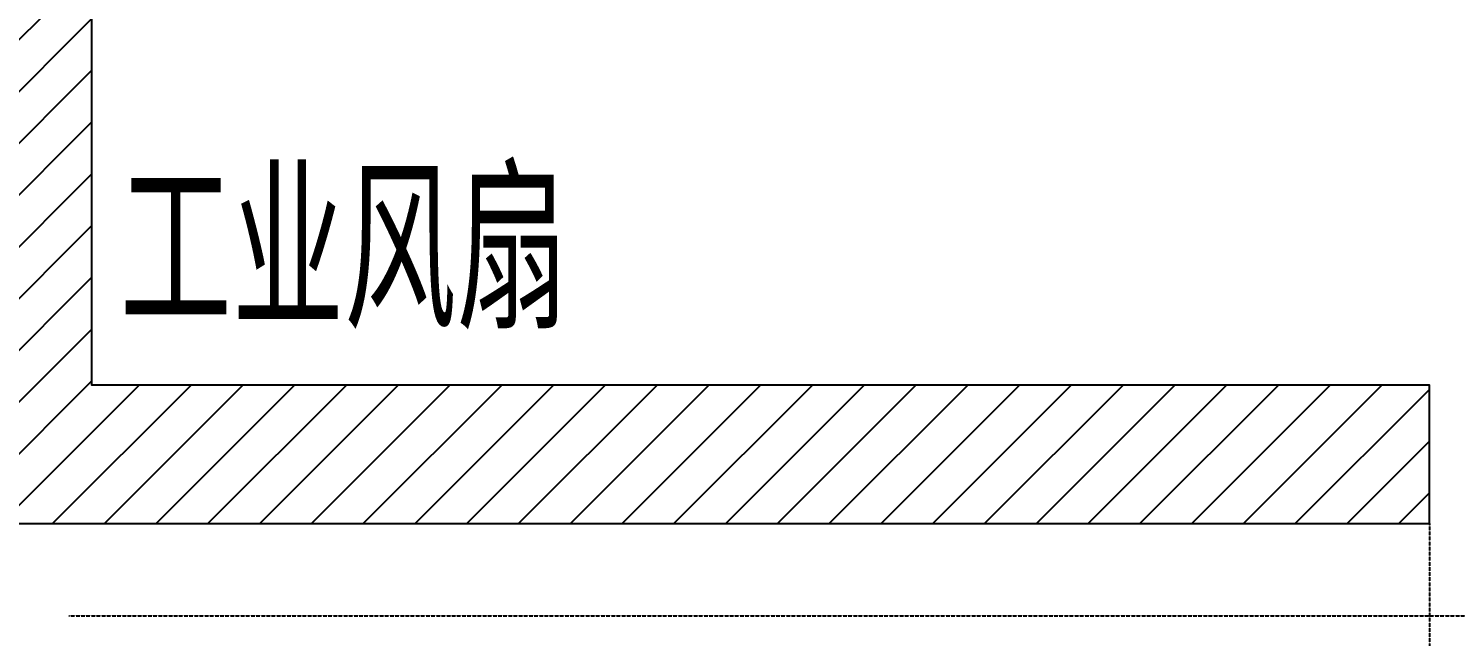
# Model space of a CAD drawing. Extents: x 220580 to 2027826, y -309201 to 71987.
# Drawn here: x 380211 to 383304, y -214524 to -213205 of the extents above; entities that cross this region are included whole.
import ezdxf

# ---------------------------------------------------------------- set-up
doc = ezdxf.new("R2010")
doc.units = 0
doc.linetypes.add('DASH', pattern=[0.35, 0.25, -0.1])
for name, color, linetype in [('A-LIN-V', 9, 'Continuous'), ('A-SFCE', 30, 'Continuous'), ('建-文字', 7, 'Continuous')]:
    doc.layers.add(name, color=color, linetype=linetype)
doc.styles.add('A-STANDARD', font='SIMPLEX', dxfattribs={"bigfont": 'GBCBIG'})

# ---------------------------------------------------------------- blocks, each defined once
blk = doc.blocks.new('G$C2C10B007')
at = {"layer": 'A-LIN-V'}
h = blk.add_hatch(dxfattribs=at)
h.set_pattern_fill('ANSI31', color=252, scale=50)
h.set_pattern_definition([(45, (0, 400), (-56.1266, 56.1266), [])])
h.paths.add_polyline_path([(-150, 600), (-3050, 600), (-3050, 300), (3050, 300), (3050, 600), (150, 600), (150, 2100), (-150, 2100)])
blk.add_lwpolyline([(-150, 600), (-3050, 600), (-3050, 300), (3050, 300), (3050, 600), (150, 600), (150, 2100), (-150, 2100), (-150, 600)], dxfattribs=at)
at = {"layer": 'A-SFCE', "linetype": 'DASH'}
blk.add_line((3050, 300), (3050, 0), dxfattribs=at)
at = {"layer": '建-文字', "style": 'A-STANDARD'}
blk.add_text('工业风扇', height=337.59, dxfattribs=at).set_placement((210.4, 722.5))
blk = doc.blocks.new('G$C845E5159')
at = {"layer": 'A-LIN-V'}
blk.add_blockref('G$C2C10B007', (8250, -1550), dxfattribs=at)
blk = doc.blocks.new('b234swerwr')
at = {"color": 6, "linetype": 'DASH'}
blk.add_line((-1570255.4, 577182.5), (-1562425.4, 577182.5), dxfattribs=at)

msp = doc.modelspace()

# ---------------------------------------------------------------- block references
at = {"layer": 'A-LIN-V'}
for name, p in [('G$C845E5159', (371948.2, -213029)), ('b234swerwr', (1950553.6, -791661.5))]:
    msp.add_blockref(name, p, dxfattribs=at)

doc.saveas('drawing.dxf')
